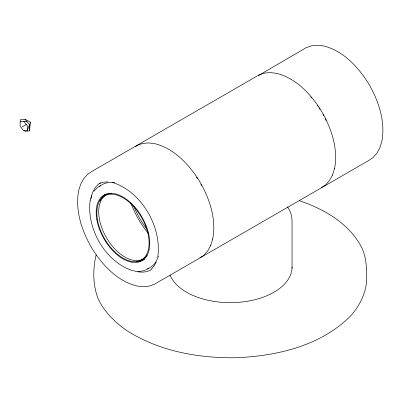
<?xml version="1.0" encoding="UTF-8"?>
<svg xmlns="http://www.w3.org/2000/svg" width="403" height="403" viewBox="0 0 403 403"><rect width="100%" height="100%" fill="white"/><g stroke="black" fill="none" stroke-linecap="round" stroke-linejoin="round"><path stroke-width="0.6" d="M24.256 130.381L25.011 131.323L29.545 130.915L30.366 122.185L25.011 119.233L20.477 119.636L20.477 122.054M90.277 200.049L90.227 200.205C86.212 228.622 105.334 261.98 133.025 270.846M157.775 257.099C162.021 227.07 141.811 191.813 112.543 182.438M212.754 238.863C216.532 218.728 209.464 198.221 199.374 180.972C189.032 164.525 174.529 148.818 155.125 143.74L148.521 142.899L142.627 143.433L137.01 145.357L92.237 171.204L87.602 174.308L83.673 178.69L80.721 184.08L78.681 190.554C74.887 210.744 81.98 231.302 92.096 248.596C102.463 265.088 117.006 280.836 136.461 285.923L142.909 286.729L148.803 286.195L154.248 284.327L199.022 258.474L203.656 255.371L207.716 250.868L210.668 245.477L212.754 238.863L212.673 239.115M334.49 168.786L334.571 168.535C338.349 148.395 331.281 127.892 321.191 110.639C310.849 94.191 296.346 78.489 276.942 73.411L270.337 72.57L264.444 73.104L258.827 75.029L139.675 143.816L135.554 146.576M96.161 254.761C92.665 269.446 92.73 285.46 98.473 299.57C104.815 312.355 115.172 322.435 126.764 330.531C158.792 351.078 197.601 358.166 235.181 357.768C276.463 356.166 320.748 346.076 350.756 315.791C359.154 306.265 365.335 294.724 366.539 281.929C366.67 270.509 366.926 258.817 362.04 248.203L361.919 247.981C349.582 223.62 324.329 209.137 299.308 200.684M210.668 245.477L210.754 245.21M199.913 257.547L201.691 256.933L320.843 188.146L325.478 185.042L329.533 180.539L332.571 174.877M90.227 200.205L91.768 195.324M332.485 175.149L334.571 168.535M27.344 121.766L23.722 121.258L20.15 121.58L20.15 126.341L23.722 130.784L27.293 130.466L29.545 124.391M29.958 123.288L30.366 122.185M156.243 261.97L153.936 266.176L150.944 269.531M93.959 191.324L96.942 188.01L100.382 185.707M258.404 75.552L306.265 47.635L311.71 45.766L317.609 45.232L324.057 46.038C343.512 51.126 358.055 66.873 368.423 83.366C378.538 100.659 385.626 121.217 381.837 141.408L379.797 147.881L376.84 153.271L372.916 157.654L368.282 160.757L323.508 186.604L321.141 187.42M22.311 126.834L26.608 124.356M148.979 268.166C145.705 270.337 141.836 271.521 137.891 271.466M99.067 183.667L103.218 182.237L107.707 181.854M25.011 119.233L29.545 124.87L29.545 130.915M23.722 121.258L27.293 125.701L27.293 130.466M287.47 206.82C290.649 211.096 292.15 216.406 292.039 221.705L292.039 268.257M292.084 267.073A61.83 35.696 0 0 1 237.256 302.436A61.83 35.696 0 0 1 170.056 275.098M310.773 96.982A60.641 35.011 60 0 1 311.534 97.864M317.332 105.385A60.641 35.011 60 0 1 318.012 106.372M319.02 107.878A60.641 35.011 60 0 1 319.997 109.399M323.075 114.598A60.641 35.011 60 0 1 323.654 115.661M325.312 118.88A60.641 35.011 60 0 1 326.098 120.502M151.236 269.698A50.31 29.046 60 0 1 133.584 270.715M90.967 198.634A50.31 29.046 60 0 1 100.7 182.685M157.246 259.235A47.886 27.646 60 0 1 147.342 268.861M99.511 186.513A47.886 27.646 60 0 1 114.805 182.831M158.319 256.414A47.886 27.646 60 0 1 157.482 258.691M144.476 259.23A37.892 21.878 60 0 1 136.461 261.421M99.914 201.117A37.892 21.878 60 0 1 106.16 193.878M147.115 255.467A36.95 21.334 60 0 1 107.042 238.677A36.95 21.334 60 0 1 109.596 193.541M110.13 193.42A36.95 21.334 60 0 1 111.782 193.178M148.228 233.196A60.641 35.011 60 0 1 130.92 203.107M146.939 229.206A60.641 35.011 60 0 1 133.766 206.331M196.533 177.204A60.641 35.011 60 0 1 197.53 178.715M200.961 184.403A60.641 35.011 60 0 1 201.55 185.461M96.836 219.7A37.892 21.878 60 0 0 141.171 261.139A37.892 21.878 60 0 0 130.884 202.941A37.892 21.878 60 0 0 96.836 219.7M97.486 219.902A36.95 21.334 60 0 0 140.718 260.313A36.95 21.334 60 0 0 130.688 203.565A36.95 21.334 60 0 0 97.486 219.902"/></g></svg>
